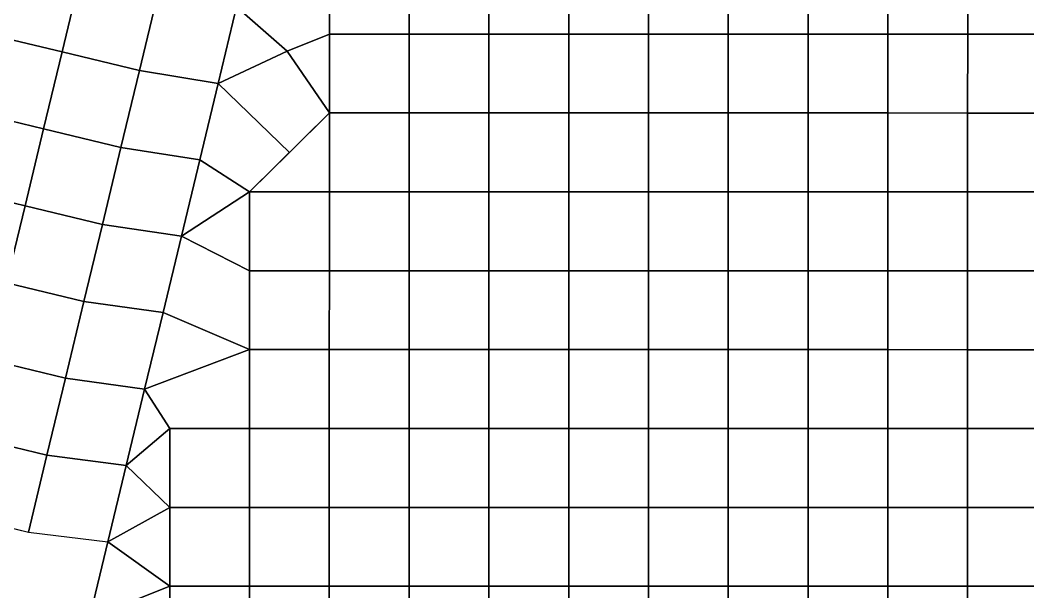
# Model space of a CAD drawing. Extents: x 0 to 37.4, y 0 to 43.4.
# Drawn here: x 23.2 to 30.9, y 28.73 to 33.09 of the extents above; entities that cross this region are included whole.
import ezdxf

# ---------------------------------------------------------------- set-up
doc = ezdxf.new("R2010")
doc.units = 0
doc.layers.get('0').update_dxf_attribs({"linetype": 'CONTINUOUS'})

msp = doc.modelspace()

# ---------------------------------------------------------------- linework, layer by layer
for p, q in [((22.6768, 29.3234, 6), (23.2674, 29.1812, 6)), ((23.2674, 29.1812, 6), (23.8741, 29.1064, 6)), ((23.8741, 29.1064, 3), (23.8741, 29.1064, 6)), ((23.8741, 29.1064, 6), (23.8741, 29.1064, 6.45)), ((23.8741, 29.1064, 6.45), (23.8741, 29.1064, 7)), ((23.8741, 29.1064, 7), (23.8741, 29.1064, 8)), ((23.8741, 29.1064, 8), (23.8741, 29.1064, 9))]:
    msp.add_line(p, q)
for points in [[(23.666, 33.433, 6), (23.0754, 33.5751, 6), (22.9341, 32.988, 6), (23.5247, 32.8459, 6)], [(24.8569, 33.1897, 6), (25.2422, 32.8521, 6), (25.5655, 32.9827, 6), (25.5655, 33.5849, 6)], [(25.5655, 32.9827, 6), (26.1749, 32.9827, 6), (26.1749, 33.5848, 6), (25.5655, 33.5849, 6)], [(26.1749, 32.9827, 6), (26.7842, 32.9826, 6), (26.7843, 33.5848, 6), (26.1749, 33.5848, 6)], [(26.1749, 32.9827, 3.3), (26.1749, 32.9827, 4.3), (26.1749, 33.5848, 4.3), (26.1749, 33.5848, 3.3)], [(26.1749, 32.9827, 4.3), (26.1749, 32.9827, 5.3), (26.1749, 33.5848, 5.3), (26.1749, 33.5848, 4.3)], [(26.1749, 32.9827, 5.3), (26.1749, 32.9827, 6), (26.1749, 33.5848, 6), (26.1749, 33.5848, 5.3)], [(26.7842, 32.9826, 6), (27.3936, 32.9826, 6), (27.3937, 33.5848, 6), (26.7843, 33.5848, 6)], [(27.3936, 32.9826, 6), (28.003, 32.9826, 6), (28.0031, 33.5847, 6), (27.3937, 33.5848, 6)], [(28.003, 32.9826, 6), (28.6124, 32.9825, 6), (28.6124, 33.5847, 6), (28.0031, 33.5847, 6)], [(28.6124, 32.9825, 5.3), (29.2218, 32.9825, 5.3), (29.2218, 33.5847, 5.3), (28.6124, 33.5847, 5.3)], [(28.6124, 32.9825, 5.3), (28.6124, 32.9825, 6), (28.6124, 33.5847, 6), (28.6124, 33.5847, 5.3)], [(29.2218, 32.9825, 5.3), (29.8312, 32.9824, 5.3), (29.8312, 33.5846, 5.3), (29.2218, 33.5847, 5.3)], [(29.8312, 32.9824, 5.3), (30.4406, 32.9824, 5.3), (30.4406, 33.5846, 5.3), (29.8312, 33.5846, 5.3)], [(30.4406, 32.9824, 5.3), (31.05, 32.9824, 5.3), (31.05, 33.5845, 5.3), (30.4406, 33.5846, 5.3)], [(24.2565, 33.2908, 6), (23.666, 33.433, 6), (23.5247, 32.8459, 6), (24.1152, 32.7037, 6)], [(24.8569, 33.1897, 6), (24.2565, 33.2908, 6), (24.1152, 32.7037, 6), (24.7165, 32.6064, 6)], [(24.7165, 32.6064, 6), (25.2422, 32.8521, 6), (24.8569, 33.1897, 6)], [(23.5247, 32.8459, 6), (22.9341, 32.988, 6), (22.7928, 32.4009, 6), (23.3834, 32.2588, 6)], [(25.2422, 32.8521, 6), (25.5654, 32.3805, 6), (25.5655, 32.9827, 6)], [(25.5654, 32.3805, 6), (26.1748, 32.3805, 6), (26.1749, 32.9827, 6), (25.5655, 32.9827, 6)], [(26.1748, 32.3805, 6), (26.7842, 32.3805, 6), (26.7842, 32.9826, 6), (26.1749, 32.9827, 6)], [(26.1748, 32.3805, 3.3), (26.1748, 32.3805, 4.3), (26.1749, 32.9827, 4.3), (26.1749, 32.9827, 3.3)], [(26.1748, 32.3805, 4.3), (26.1748, 32.3805, 5.3), (26.1749, 32.9827, 5.3), (26.1749, 32.9827, 4.3)], [(26.1748, 32.3805, 5.3), (26.1748, 32.3805, 6), (26.1749, 32.9827, 6), (26.1749, 32.9827, 5.3)], [(26.7842, 32.3805, 6), (27.3936, 32.3804, 6), (27.3936, 32.9826, 6), (26.7842, 32.9826, 6)], [(27.3936, 32.3804, 6), (28.003, 32.3804, 6), (28.003, 32.9826, 6), (27.3936, 32.9826, 6)], [(28.003, 32.3804, 6), (28.6124, 32.3804, 6), (28.6124, 32.9825, 6), (28.003, 32.9826, 6)], [(28.6124, 32.3804, 5.3), (29.2218, 32.3803, 5.3), (29.2218, 32.9825, 5.3), (28.6124, 32.9825, 5.3)], [(28.6124, 32.3804, 5.3), (28.6124, 32.3804, 6), (28.6124, 32.9825, 6), (28.6124, 32.9825, 5.3)], [(29.2218, 32.3803, 5.3), (29.8311, 32.3803, 5.3), (29.8312, 32.9824, 5.3), (29.2218, 32.9825, 5.3)], [(29.8311, 32.3803, 5.3), (30.4405, 32.3802, 5.3), (30.4406, 32.9824, 5.3), (29.8312, 32.9824, 5.3)], [(30.4405, 32.3802, 5.3), (31.0499, 32.3802, 5.3), (31.05, 32.9824, 5.3), (30.4406, 32.9824, 5.3)], [(24.1152, 32.7037, 6), (23.5247, 32.8459, 6), (23.3834, 32.2588, 6), (23.9739, 32.1166, 6)], [(24.7165, 32.6064, 6), (25.2607, 32.0795, 6), (25.5654, 32.3805, 6), (25.2422, 32.8521, 6)], [(24.7165, 32.6064, 6), (24.1152, 32.7037, 6), (23.9739, 32.1166, 6), (24.5761, 32.0231, 6)], [(24.7165, 32.6064, 6), (24.5761, 32.0231, 6), (24.956, 31.7784, 6), (25.2607, 32.0795, 6)], [(23.3834, 32.2588, 6), (22.7928, 32.4009, 6), (22.6515, 31.8138, 6), (23.2421, 31.6717, 6)], [(24.956, 31.7784, 6), (25.5654, 31.7784, 6), (25.5654, 32.3805, 6)], [(25.5654, 31.7784, 6), (26.1748, 31.7783, 6), (26.1748, 32.3805, 6), (25.5654, 32.3805, 6)], [(26.1748, 31.7783, 6), (26.7842, 31.7783, 6), (26.7842, 32.3805, 6), (26.1748, 32.3805, 6)], [(26.1748, 32.3805, 3.3), (26.1748, 31.7783, 3.3), (26.1748, 31.7783, 4.3), (26.1748, 32.3805, 4.3)], [(26.1748, 32.3805, 4.3), (26.1748, 31.7783, 4.3), (26.1748, 31.7783, 5.3), (26.1748, 32.3805, 5.3)], [(26.1748, 32.3805, 5.3), (26.1748, 31.7783, 5.3), (26.1748, 31.7783, 6), (26.1748, 32.3805, 6)], [(26.7842, 31.7783, 6), (27.3936, 31.7783, 6), (27.3936, 32.3804, 6), (26.7842, 32.3805, 6)], [(27.3936, 31.7783, 6), (28.0029, 31.7782, 6), (28.003, 32.3804, 6), (27.3936, 32.3804, 6)], [(28.0029, 31.7782, 6), (28.6123, 31.7782, 6), (28.6124, 32.3804, 6), (28.003, 32.3804, 6)], [(28.6123, 31.7782, 5.3), (29.2217, 31.7782, 5.3), (29.2218, 32.3803, 5.3), (28.6124, 32.3804, 5.3)], [(28.6124, 32.3804, 5.3), (28.6123, 31.7782, 5.3), (28.6123, 31.7782, 6), (28.6124, 32.3804, 6)], [(29.2217, 31.7782, 5.3), (29.8311, 31.7781, 5.3), (29.8311, 32.3803, 5.3), (29.2218, 32.3803, 5.3)], [(29.8311, 31.7781, 5.3), (30.4405, 31.7781, 5.3), (30.4405, 32.3802, 5.3), (29.8311, 32.3803, 5.3)], [(30.4405, 31.7781, 5.3), (31.0499, 31.778, 5.3), (31.0499, 32.3802, 5.3), (30.4405, 32.3802, 5.3)], [(23.9739, 32.1166, 6), (23.3834, 32.2588, 6), (23.2421, 31.6717, 6), (23.8326, 31.5296, 6)], [(24.5761, 32.0231, 6), (23.9739, 32.1166, 6), (23.8326, 31.5296, 6), (24.4357, 31.4397, 6)], [(24.4357, 31.4397, 6), (24.956, 31.7784, 6), (24.5761, 32.0231, 6)], [(23.2421, 31.6717, 6), (22.6515, 31.8138, 6), (22.5102, 31.2267, 6), (23.1008, 31.0846, 6)], [(24.4357, 31.4397, 6.45), (24.956, 31.1763, 6.45), (24.956, 31.7784, 6.45)], [(24.956, 31.7784, 6), (24.4357, 31.4397, 6), (24.4357, 31.4397, 6.45), (24.956, 31.7784, 6.45)], [(24.956, 31.7784, 6.45), (24.4357, 31.4397, 6.45), (24.4357, 31.4397, 7), (24.956, 31.7784, 7)], [(24.956, 31.7784, 7), (24.4357, 31.4397, 7), (24.4357, 31.4397, 8), (24.956, 31.7784, 8)], [(24.956, 31.7784, 8), (24.4357, 31.4397, 8), (24.4357, 31.4397, 9), (24.956, 31.7784, 9)], [(24.956, 31.1763, 6.45), (25.5654, 31.1762, 6.45), (25.5654, 31.7784, 6.45), (24.956, 31.7784, 6.45)], [(25.5654, 31.7784, 6), (24.956, 31.7784, 6), (24.956, 31.7784, 6.45), (25.5654, 31.7784, 6.45)], [(25.5654, 31.7784, 6.45), (24.956, 31.7784, 6.45), (24.956, 31.7784, 7), (25.5654, 31.7784, 7)], [(25.5654, 31.7784, 7), (24.956, 31.7784, 7), (24.956, 31.7784, 8), (25.5654, 31.7784, 8)], [(25.5654, 31.7784, 8), (24.956, 31.7784, 8), (24.956, 31.7784, 9), (25.5654, 31.7784, 9)], [(25.5654, 31.1762, 6.45), (26.1747, 31.1762, 6.45), (26.1748, 31.7783, 6.45), (25.5654, 31.7784, 6.45)], [(25.5654, 31.7784, 6), (25.5654, 31.7784, 6.45), (26.1748, 31.7783, 6.45), (26.1748, 31.7783, 6)], [(25.5654, 31.7784, 6.45), (25.5654, 31.7784, 7), (26.1748, 31.7783, 7.45), (26.1748, 31.7783, 6.45)], [(25.5654, 31.7784, 7), (25.5654, 31.7784, 8), (26.1748, 31.7783, 7.45)], [(25.5654, 31.7784, 8), (25.5654, 31.7784, 9), (26.1748, 31.7783, 8.45)], [(26.1748, 31.7783, 7.45), (25.5654, 31.7784, 8), (26.1748, 31.7783, 8.45)], [(26.1748, 31.7783, 8.45), (25.5654, 31.7784, 9), (26.1748, 31.7783, 9.45)], [(26.1747, 31.1762, 6.45), (26.7841, 31.1761, 6.45), (26.7842, 31.7783, 6.45), (26.1748, 31.7783, 6.45)], [(26.7842, 31.7783, 3.3), (26.1748, 31.7783, 3.3), (26.1748, 31.7783, 4.3), (26.7842, 31.7783, 4.3)], [(26.7842, 31.7783, 4.3), (26.1748, 31.7783, 4.3), (26.1748, 31.7783, 5.3), (26.7842, 31.7783, 5.3)], [(26.7842, 31.7783, 5.3), (26.1748, 31.7783, 5.3), (26.1748, 31.7783, 6), (26.7842, 31.7783, 6)], [(26.7842, 31.7783, 6), (26.1748, 31.7783, 6), (26.1748, 31.7783, 6.45), (26.7842, 31.7783, 6.45)], [(26.7842, 31.7783, 6.45), (26.1748, 31.7783, 6.45), (26.1748, 31.7783, 7.45), (26.7842, 31.7783, 7.45)], [(26.7842, 31.7783, 7.45), (26.1748, 31.7783, 7.45), (26.1748, 31.7783, 8.45), (26.7842, 31.7783, 8.45)], [(26.7842, 31.7783, 8.45), (26.1748, 31.7783, 8.45), (26.1748, 31.7783, 9.45), (26.7842, 31.7783, 9.45)], [(26.7841, 31.1761, 6.45), (27.3935, 31.1761, 6.45), (27.3936, 31.7783, 6.45), (26.7842, 31.7783, 6.45)], [(27.3936, 31.7783, 6.45), (26.7842, 31.7783, 6.45), (26.7842, 31.7783, 7.45), (27.3936, 31.7783, 7.45)], [(27.3936, 31.7783, 7.45), (26.7842, 31.7783, 7.45), (26.7842, 31.7783, 8.45), (27.3936, 31.7783, 8.45)], [(27.3936, 31.7783, 8.45), (26.7842, 31.7783, 8.45), (26.7842, 31.7783, 9.45), (27.3936, 31.7783, 9.45)], [(27.3936, 31.7783, 3.3), (26.7842, 31.7783, 3.3), (26.7842, 31.7783, 4.3), (27.3936, 31.7783, 4.3)], [(27.3936, 31.7783, 4.3), (26.7842, 31.7783, 4.3), (26.7842, 31.7783, 5.3), (27.3936, 31.7783, 5.3)], [(27.3936, 31.7783, 5.3), (26.7842, 31.7783, 5.3), (26.7842, 31.7783, 6), (27.3936, 31.7783, 6)], [(27.3936, 31.7783, 6), (26.7842, 31.7783, 6), (26.7842, 31.7783, 6.45), (27.3936, 31.7783, 6.45)], [(27.3935, 31.1761, 6.45), (28.0029, 31.1761, 6.45), (28.0029, 31.7782, 6.45), (27.3936, 31.7783, 6.45)], [(27.3936, 31.7783, 6.45), (27.3936, 31.7783, 7.45), (28.0029, 31.7782, 7.45), (28.0029, 31.7782, 6.45)], [(27.3936, 31.7783, 7.45), (27.3936, 31.7783, 8.45), (28.0029, 31.7782, 8.45), (28.0029, 31.7782, 7.45)], [(27.3936, 31.7783, 8.45), (27.3936, 31.7783, 9.45), (28.0029, 31.7782, 9.45), (28.0029, 31.7782, 8.45)], [(27.3936, 31.7783, 3.3), (27.3936, 31.7783, 4.3), (28.0029, 31.7782, 4.3), (28.0029, 31.7782, 3.3)], [(28.0029, 31.7782, 4.3), (27.3936, 31.7783, 4.3), (27.3936, 31.7783, 5.3), (28.0029, 31.7782, 5.3)], [(28.0029, 31.7782, 5.3), (27.3936, 31.7783, 5.3), (27.3936, 31.7783, 6), (28.0029, 31.7782, 6)], [(27.3936, 31.7783, 6), (27.3936, 31.7783, 6.45), (28.0029, 31.7782, 6.45), (28.0029, 31.7782, 6)], [(28.0029, 31.1761, 6.45), (28.6123, 31.176, 6.45), (28.6123, 31.7782, 6.45), (28.0029, 31.7782, 6.45)], [(28.0029, 31.7782, 6.45), (28.0029, 31.7782, 7.45), (28.6123, 31.7782, 7.45), (28.6123, 31.7782, 6.45)], [(28.0029, 31.7782, 7.45), (28.0029, 31.7782, 8.45), (28.6123, 31.7782, 8.45), (28.6123, 31.7782, 7.45)], [(28.0029, 31.7782, 8.45), (28.0029, 31.7782, 9.45), (28.6123, 31.7782, 9.45), (28.6123, 31.7782, 8.45)], [(28.6123, 31.7782, 3.3), (28.0029, 31.7782, 3.3), (28.0029, 31.7782, 4.3), (28.6123, 31.7782, 4.3)], [(28.6123, 31.7782, 4.3), (28.0029, 31.7782, 4.3), (28.0029, 31.7782, 5.3), (28.6123, 31.7782, 5.3)], [(28.6123, 31.7782, 5.3), (28.0029, 31.7782, 5.3), (28.0029, 31.7782, 6), (28.6123, 31.7782, 6)], [(28.0029, 31.7782, 6), (28.0029, 31.7782, 6.45), (28.6123, 31.7782, 6.45), (28.6123, 31.7782, 6)], [(28.6123, 31.176, 6.45), (29.2217, 31.176, 6.45), (29.2217, 31.7782, 6.45), (28.6123, 31.7782, 6.45)], [(28.6123, 31.7782, 6.45), (28.6123, 31.7782, 7.45), (29.2217, 31.7782, 7.45), (29.2217, 31.7782, 6.45)], [(28.6123, 31.7782, 7.45), (28.6123, 31.7782, 8.45), (29.2217, 31.7782, 8.45), (29.2217, 31.7782, 7.45)], [(28.6123, 31.7782, 8.45), (28.6123, 31.7782, 9.45), (29.2217, 31.7782, 9.45), (29.2217, 31.7782, 8.45)], [(28.6123, 31.7782, 3.3), (28.6123, 31.7782, 4.3), (29.2217, 31.7782, 4.3), (29.2217, 31.7782, 3.3)], [(28.6123, 31.7782, 2.3), (28.6123, 31.7782, 3.3), (29.2217, 31.7782, 3.3), (29.2217, 31.7782, 2.3)], [(29.2217, 31.7782, 4.3), (28.6123, 31.7782, 4.3), (28.6123, 31.7782, 5.3), (29.2217, 31.7782, 5.3)], [(28.6123, 31.7782, 5.3), (28.6123, 31.7782, 6), (29.2217, 31.7782, 6), (29.2217, 31.7782, 5.3)], [(28.6123, 31.7782, 6), (28.6123, 31.7782, 6.45), (29.2217, 31.7782, 6.45), (29.2217, 31.7782, 6)], [(29.2217, 31.176, 6.45), (29.8311, 31.1759, 6.45), (29.8311, 31.7781, 6.45), (29.2217, 31.7782, 6.45)], [(29.2217, 31.7782, 6.45), (29.2217, 31.7782, 7.45), (29.8311, 31.7781, 7.45), (29.8311, 31.7781, 6.45)], [(29.2217, 31.7782, 7.45), (29.2217, 31.7782, 8.45), (29.8311, 31.7781, 8.45), (29.8311, 31.7781, 7.45)], [(29.2217, 31.7782, 8.45), (29.2217, 31.7782, 9.45), (29.8311, 31.7781, 9.45), (29.8311, 31.7781, 8.45)], [(29.2217, 31.7782, 3.3), (29.2217, 31.7782, 4.3), (29.8311, 31.7781, 4.3), (29.8311, 31.7781, 3.3)], [(29.2217, 31.7782, 2.3), (29.2217, 31.7782, 3.3), (29.8311, 31.7781, 3.3), (29.8311, 31.7781, 2.3)], [(29.2217, 31.7782, 4.3), (29.2217, 31.7782, 5.3), (29.8311, 31.7781, 5.3), (29.8311, 31.7781, 4.3)], [(29.8311, 31.7781, 5.3), (29.2217, 31.7782, 5.3), (29.2217, 31.7782, 6), (29.8311, 31.7781, 6)], [(29.8311, 31.7781, 6), (29.2217, 31.7782, 6), (29.2217, 31.7782, 6.45), (29.8311, 31.7781, 6.45)], [(29.8311, 31.1759, 6.45), (30.4405, 31.1759, 6.45), (30.4405, 31.7781, 6.45), (29.8311, 31.7781, 6.45)], [(29.8311, 31.7781, 6.45), (29.8311, 31.7781, 7.45), (30.4405, 31.7781, 7.45), (30.4405, 31.7781, 6.45)], [(29.8311, 31.7781, 7.45), (29.8311, 31.7781, 8.45), (30.4405, 31.7781, 8.45), (30.4405, 31.7781, 7.45)], [(29.8311, 31.7781, 8.45), (29.8311, 31.7781, 9.45), (30.4405, 31.7781, 9.45), (30.4405, 31.7781, 8.45)], [(29.8311, 31.7781, 3.3), (29.8311, 31.7781, 4.3), (30.4405, 31.7781, 4.3), (30.4405, 31.7781, 3.3)], [(29.8311, 31.7781, 4.3), (29.8311, 31.7781, 5.3), (30.4405, 31.7781, 5.3), (30.4405, 31.7781, 4.3)], [(29.8311, 31.7781, 2.3), (29.8311, 31.7781, 3.3), (30.4405, 31.7781, 3.3), (30.4405, 31.7781, 2.3)], [(30.4405, 31.7781, 5.3), (29.8311, 31.7781, 5.3), (29.8311, 31.7781, 6), (30.4405, 31.7781, 6)], [(29.8311, 31.7781, 6), (29.8311, 31.7781, 6.45), (30.4405, 31.7781, 6.45), (30.4405, 31.7781, 6)], [(30.4405, 31.1759, 6.45), (31.0498, 31.1759, 6.45), (31.0499, 31.778, 6.45), (30.4405, 31.7781, 6.45)], [(30.4405, 31.7781, 6.45), (30.4405, 31.7781, 7.45), (31.0499, 31.778, 7.45), (31.0499, 31.778, 6.45)], [(30.4405, 31.7781, 7.45), (30.4405, 31.7781, 8.45), (31.0499, 31.778, 8.45), (31.0499, 31.778, 7.45)], [(30.4405, 31.7781, 8.45), (30.4405, 31.7781, 9.45), (31.0499, 31.778, 9.45), (31.0499, 31.778, 8.45)], [(30.4405, 31.7781, 3.3), (30.4405, 31.7781, 4.3), (31.0499, 31.778, 4.3), (31.0499, 31.778, 3.3)], [(30.4405, 31.7781, 4.3), (30.4405, 31.7781, 5.3), (31.0499, 31.778, 5.3), (31.0499, 31.778, 4.3)], [(30.4405, 31.7781, 2.3), (30.4405, 31.7781, 3.3), (31.0499, 31.778, 3.3), (31.0499, 31.778, 2.3)], [(31.0499, 31.778, 5.3), (30.4405, 31.7781, 5.3), (30.4405, 31.7781, 6), (31.0499, 31.778, 6)], [(30.4405, 31.7781, 6), (30.4405, 31.7781, 6.45), (31.0499, 31.778, 6.45), (31.0499, 31.778, 6)], [(23.8326, 31.5296, 6), (23.2421, 31.6717, 6), (23.1008, 31.0846, 6), (23.6913, 30.9425, 6)], [(24.4357, 31.4397, 6), (23.8326, 31.5296, 6), (23.6913, 30.9425, 6), (24.2953, 30.8564, 6)], [(24.2953, 30.8564, 6.45), (24.9559, 30.5741, 6.45), (24.956, 31.1763, 6.45), (24.4357, 31.4397, 6.45)], [(24.4357, 31.4397, 6), (24.2953, 30.8564, 6), (24.2953, 30.8564, 6.45), (24.4357, 31.4397, 6.45)], [(24.4357, 31.4397, 6.45), (24.2953, 30.8564, 6.45), (24.2953, 30.8564, 7), (24.4357, 31.4397, 7)], [(24.4357, 31.4397, 7), (24.2953, 30.8564, 7), (24.2953, 30.8564, 8), (24.4357, 31.4397, 8)], [(24.4357, 31.4397, 8), (24.2953, 30.8564, 8), (24.2953, 30.8564, 9), (24.4357, 31.4397, 9)], [(24.9559, 30.5741, 6.45), (25.5653, 30.574, 6.45), (25.5654, 31.1762, 6.45), (24.956, 31.1763, 6.45)], [(25.5653, 30.574, 6.45), (26.1747, 30.574, 6.45), (26.1747, 31.1762, 6.45), (25.5654, 31.1762, 6.45)], [(26.1747, 30.574, 6.45), (26.7841, 30.574, 6.45), (26.7841, 31.1761, 6.45), (26.1747, 31.1762, 6.45)], [(26.7841, 30.574, 6.45), (27.3935, 30.5739, 6.45), (27.3935, 31.1761, 6.45), (26.7841, 31.1761, 6.45)], [(27.3935, 30.5739, 6.45), (28.0029, 30.5739, 6.45), (28.0029, 31.1761, 6.45), (27.3935, 31.1761, 6.45)], [(28.0029, 30.5739, 6.45), (28.6123, 30.5739, 6.45), (28.6123, 31.176, 6.45), (28.0029, 31.1761, 6.45)], [(28.6123, 30.5739, 6.45), (29.2216, 30.5738, 6.45), (29.2217, 31.176, 6.45), (28.6123, 31.176, 6.45)], [(29.2216, 30.5738, 6.45), (29.831, 30.5738, 6.45), (29.8311, 31.1759, 6.45), (29.2217, 31.176, 6.45)], [(29.831, 30.5738, 6.45), (30.4404, 30.5737, 6.45), (30.4405, 31.1759, 6.45), (29.8311, 31.1759, 6.45)], [(30.4404, 30.5737, 6.45), (31.0498, 30.5737, 6.45), (31.0498, 31.1759, 6.45), (30.4405, 31.1759, 6.45)], [(23.6913, 30.9425, 6), (23.1008, 31.0846, 6), (22.9595, 30.4975, 6), (23.55, 30.3554, 6)], [(24.2953, 30.8564, 6), (23.6913, 30.9425, 6), (23.55, 30.3554, 6), (24.1549, 30.2731, 6)], [(24.1549, 30.2731, 6.45), (24.9559, 30.5741, 6.45), (24.2953, 30.8564, 6.45)], [(24.1549, 30.2731, 6), (24.1549, 30.2731, 6.45), (24.2953, 30.8564, 6.45), (24.2953, 30.8564, 6)], [(24.1549, 30.2731, 6.45), (24.1549, 30.2731, 7), (24.2953, 30.8564, 7), (24.2953, 30.8564, 6.45)], [(24.1549, 30.2731, 7), (24.1549, 30.2731, 8), (24.2953, 30.8564, 8), (24.2953, 30.8564, 7)], [(24.1549, 30.2731, 8), (24.1549, 30.2731, 9), (24.2953, 30.8564, 9), (24.2953, 30.8564, 8)], [(24.1549, 30.2731, 6.45), (24.3465, 29.972, 6.45), (24.9559, 29.9719, 6.45), (24.9559, 30.5741, 6.45)], [(24.9559, 29.9719, 6.45), (25.5653, 29.9719, 6.45), (25.5653, 30.574, 6.45), (24.9559, 30.5741, 6.45)], [(25.5653, 29.9719, 6.45), (26.1747, 29.9718, 6.45), (26.1747, 30.574, 6.45), (25.5653, 30.574, 6.45)], [(26.1747, 29.9718, 6.45), (26.7841, 29.9718, 6.45), (26.7841, 30.574, 6.45), (26.1747, 30.574, 6.45)], [(26.7841, 29.9718, 6.45), (27.3934, 29.9718, 6.45), (27.3935, 30.5739, 6.45), (26.7841, 30.574, 6.45)], [(27.3934, 29.9718, 6.45), (28.0028, 29.9717, 6.45), (28.0029, 30.5739, 6.45), (27.3935, 30.5739, 6.45)], [(28.0028, 29.9717, 6.45), (28.6122, 29.9717, 6.45), (28.6123, 30.5739, 6.45), (28.0029, 30.5739, 6.45)], [(28.6122, 29.9717, 6.45), (29.2216, 29.9717, 6.45), (29.2216, 30.5738, 6.45), (28.6123, 30.5739, 6.45)], [(29.2216, 29.9717, 6.45), (29.831, 29.9716, 6.45), (29.831, 30.5738, 6.45), (29.2216, 30.5738, 6.45)], [(29.831, 29.9716, 6.45), (30.4404, 29.9716, 6.45), (30.4404, 30.5737, 6.45), (29.831, 30.5738, 6.45)], [(30.4404, 29.9716, 6.45), (31.0498, 29.9715, 6.45), (31.0498, 30.5737, 6.45), (30.4404, 30.5737, 6.45)], [(23.55, 30.3554, 6), (22.9595, 30.4975, 6), (22.8182, 29.9104, 6), (23.4087, 29.7683, 6)], [(24.1549, 30.2731, 6), (23.55, 30.3554, 6), (23.4087, 29.7683, 6), (24.0145, 29.6897, 6)], [(24.0145, 29.6897, 6.45), (24.3465, 29.972, 6.45), (24.1549, 30.2731, 6.45)], [(24.0145, 29.6897, 6), (24.0145, 29.6897, 6.45), (24.1549, 30.2731, 6.45), (24.1549, 30.2731, 6)], [(24.0145, 29.6897, 6.45), (24.0145, 29.6897, 7), (24.1549, 30.2731, 7), (24.1549, 30.2731, 6.45)], [(24.0145, 29.6897, 7), (24.0145, 29.6897, 8), (24.1549, 30.2731, 8), (24.1549, 30.2731, 7)], [(24.0145, 29.6897, 8), (24.0145, 29.6897, 9), (24.1549, 30.2731, 9), (24.1549, 30.2731, 8)], [(24.0145, 29.6897, 6.45), (24.3465, 29.3698, 6.45), (24.3465, 29.972, 6.45)], [(24.3465, 29.3698, 6.45), (24.9559, 29.3697, 6.45), (24.9559, 29.9719, 6.45), (24.3465, 29.972, 6.45)], [(24.9559, 29.3697, 6.45), (25.5652, 29.3697, 6.45), (25.5653, 29.9719, 6.45), (24.9559, 29.9719, 6.45)], [(25.5652, 29.3697, 6.45), (26.1746, 29.3697, 6.45), (26.1747, 29.9718, 6.45), (25.5653, 29.9719, 6.45)], [(26.1746, 29.3697, 6.45), (26.784, 29.3696, 6.45), (26.7841, 29.9718, 6.45), (26.1747, 29.9718, 6.45)], [(26.784, 29.3696, 6.45), (27.3934, 29.3696, 6.45), (27.3934, 29.9718, 6.45), (26.7841, 29.9718, 6.45)], [(27.3934, 29.3696, 6.45), (28.0028, 29.3696, 6.45), (28.0028, 29.9717, 6.45), (27.3934, 29.9718, 6.45)], [(28.0028, 29.3696, 6.45), (28.6122, 29.3695, 6.45), (28.6122, 29.9717, 6.45), (28.0028, 29.9717, 6.45)], [(28.6122, 29.3695, 6.45), (29.2216, 29.3695, 6.45), (29.2216, 29.9717, 6.45), (28.6122, 29.9717, 6.45)], [(29.2216, 29.3695, 6.45), (29.831, 29.3694, 6.45), (29.831, 29.9716, 6.45), (29.2216, 29.9717, 6.45)], [(29.831, 29.3694, 6.45), (30.4403, 29.3694, 6.45), (30.4404, 29.9716, 6.45), (29.831, 29.9716, 6.45)], [(30.4403, 29.3694, 6.45), (31.0497, 29.3694, 6.45), (31.0498, 29.9715, 6.45), (30.4404, 29.9716, 6.45)], [(23.4087, 29.7683, 6), (22.8182, 29.9104, 6), (22.6768, 29.3234, 6), (23.2674, 29.1812, 6)], [(24.0145, 29.6897, 6), (23.4087, 29.7683, 6), (23.2674, 29.1812, 6), (23.8741, 29.1064, 6)], [(23.8741, 29.1064, 6.45), (24.3465, 29.3698, 6.45), (24.0145, 29.6897, 6.45)], [(24.0145, 29.6897, 6), (23.8741, 29.1064, 6), (23.8741, 29.1064, 6.45), (24.0145, 29.6897, 6.45)], [(24.0145, 29.6897, 6.45), (23.8741, 29.1064, 6.45), (23.8741, 29.1064, 7), (24.0145, 29.6897, 7)], [(24.0145, 29.6897, 7), (23.8741, 29.1064, 7), (23.8741, 29.1064, 8), (24.0145, 29.6897, 8)], [(24.0145, 29.6897, 8), (23.8741, 29.1064, 8), (23.8741, 29.1064, 9), (24.0145, 29.6897, 9)], [(23.8741, 29.1064, 6.45), (24.3464, 28.7676, 6.45), (24.3465, 29.3698, 6.45)], [(24.3464, 28.7676, 6.45), (24.9558, 28.7676, 6.45), (24.9559, 29.3697, 6.45), (24.3465, 29.3698, 6.45)], [(24.9558, 28.7676, 6.45), (25.5652, 28.7675, 6.45), (25.5652, 29.3697, 6.45), (24.9559, 29.3697, 6.45)], [(25.5652, 28.7675, 6.45), (26.1746, 28.7675, 6.45), (26.1746, 29.3697, 6.45), (25.5652, 29.3697, 6.45)], [(26.1746, 28.7675, 6.45), (26.784, 28.7675, 6.45), (26.784, 29.3696, 6.45), (26.1746, 29.3697, 6.45)], [(26.784, 28.7675, 6.45), (27.3934, 28.7674, 6.45), (27.3934, 29.3696, 6.45), (26.784, 29.3696, 6.45)], [(27.3934, 28.7674, 6.45), (28.0028, 28.7674, 6.45), (28.0028, 29.3696, 6.45), (27.3934, 29.3696, 6.45)], [(28.0028, 28.7674, 6.45), (28.6121, 28.7674, 6.45), (28.6122, 29.3695, 6.45), (28.0028, 29.3696, 6.45)], [(28.6121, 28.7674, 6.45), (29.2215, 28.7673, 6.45), (29.2216, 29.3695, 6.45), (28.6122, 29.3695, 6.45)], [(29.2215, 28.7673, 6.45), (29.8309, 28.7673, 6.45), (29.831, 29.3694, 6.45), (29.2216, 29.3695, 6.45)], [(29.8309, 28.7673, 6.45), (30.4403, 28.7672, 6.45), (30.4403, 29.3694, 6.45), (29.831, 29.3694, 6.45)], [(30.4403, 28.7672, 6.45), (31.0497, 28.7672, 6.45), (31.0497, 29.3694, 6.45), (30.4403, 29.3694, 6.45)], [(23.7337, 28.5231, 6.45), (24.3464, 28.7676, 6.45), (23.8741, 29.1064, 6.45)], [(23.7337, 28.5231, 7), (23.7337, 28.5231, 8), (23.8741, 29.1064, 8), (23.8741, 29.1064, 7)], [(23.7337, 28.5231, 6.45), (23.7337, 28.5231, 7), (23.8741, 29.1064, 7)], [(23.7337, 28.5231, 6), (23.7337, 28.5231, 6.45), (23.8741, 29.1064, 6.45), (23.8741, 29.1064, 6)], [(23.8741, 29.1064, 8), (23.7337, 28.5231, 8), (23.7337, 28.5231, 9), (23.8741, 29.1064, 9)], [(23.7337, 28.5231, 6.45), (23.8741, 29.1064, 7), (23.8741, 29.1064, 6.45)], [(23.7337, 28.5231, 6.45), (24.3464, 28.1655, 6.45), (24.3464, 28.7676, 6.45)], [(24.3464, 28.1655, 6.45), (24.9558, 28.1654, 6.45), (24.9558, 28.7676, 6.45), (24.3464, 28.7676, 6.45)], [(24.9558, 28.1654, 6.45), (25.5652, 28.1654, 6.45), (25.5652, 28.7675, 6.45), (24.9558, 28.7676, 6.45)], [(25.5652, 28.1654, 6.45), (26.1746, 28.1653, 6.45), (26.1746, 28.7675, 6.45), (25.5652, 28.7675, 6.45)], [(26.1746, 28.1653, 6.45), (26.7839, 28.1653, 6.45), (26.784, 28.7675, 6.45), (26.1746, 28.7675, 6.45)], [(26.7839, 28.1653, 6.45), (27.3933, 28.1653, 6.45), (27.3934, 28.7674, 6.45), (26.784, 28.7675, 6.45)], [(27.3933, 28.1653, 6.45), (28.0027, 28.1652, 6.45), (28.0028, 28.7674, 6.45), (27.3934, 28.7674, 6.45)], [(28.0027, 28.1652, 6.45), (28.6121, 28.1652, 6.45), (28.6121, 28.7674, 6.45), (28.0028, 28.7674, 6.45)], [(28.6121, 28.1652, 6.45), (29.2215, 28.1651, 6.45), (29.2215, 28.7673, 6.45), (28.6121, 28.7674, 6.45)], [(29.2215, 28.1651, 6.45), (29.8309, 28.1651, 6.45), (29.8309, 28.7673, 6.45), (29.2215, 28.7673, 6.45)], [(29.8309, 28.1651, 6.45), (30.4403, 28.1651, 6.45), (30.4403, 28.7672, 6.45), (29.8309, 28.7673, 6.45)], [(30.4403, 28.1651, 6.45), (31.0497, 28.165, 6.45), (31.0497, 28.7672, 6.45), (30.4403, 28.7672, 6.45)]]:
    msp.add_3dface(points)

doc.saveas('drawing.dxf')
